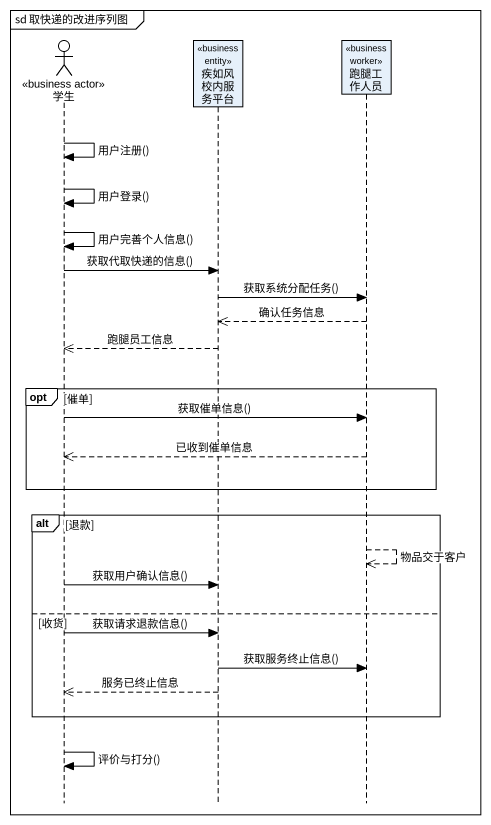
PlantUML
@startuml
mainframe sd 取快递的改进序列图
hide footbox
actor 学生 <<business actor>>
participant 疾如风校内服务平台 <<business entity>>
participant 跑腿工作人员 <<business worker>>

学生 -> 学生 : 用户注册()
学生 -> 学生 : 用户登录()
学生 -> 学生 : 用户完善个人信息()
学生 -> 疾如风校内服务平台 : 获取代取快递的信息()
疾如风校内服务平台 -> 跑腿工作人员 : 获取系统分配任务()
跑腿工作人员 -->> 疾如风校内服务平台 : 确认任务信息
疾如风校内服务平台 -->> 学生 : 跑腿员工信息
opt 催单
  学生 -> 跑腿工作人员 : 获取催单信息()
  跑腿工作人员 -->> 学生 : 已收到催单信息
end
alt 退款
  跑腿工作人员 -->> 跑腿工作人员 : 物品交于客户
  学生 -> 疾如风校内服务平台 : 获取用户确认信息()
else 收货
  学生 -> 疾如风校内服务平台 : 获取请求退款信息()
  疾如风校内服务平台 -> 跑腿工作人员 : 获取服务终止信息()
  疾如风校内服务平台 -->> 学生 : 服务已终止信息
end
学生 -> 学生 : 评价与打分()
@enduml
